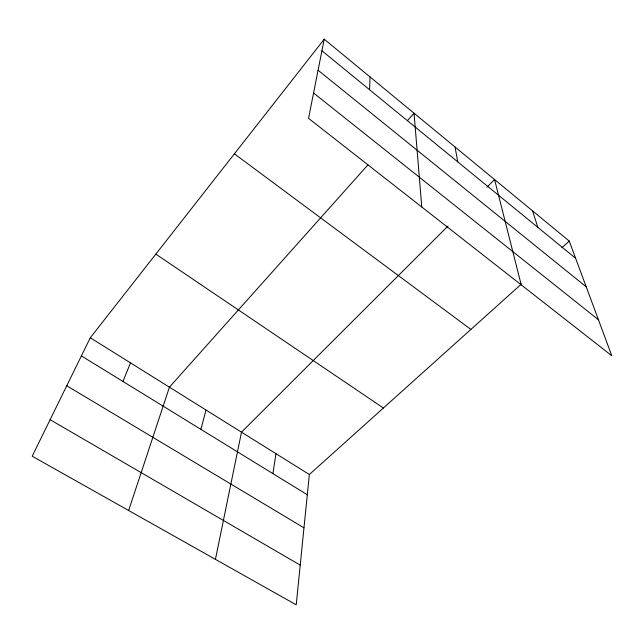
<?xml version="1.0" encoding="UTF-8"?>
<svg xmlns="http://www.w3.org/2000/svg" width="644" height="644" viewBox="0 0 644 644"><rect width="100%" height="100%" fill="white"/><g stroke="black" fill="none" stroke-linecap="round" stroke-linejoin="round"><path stroke-width="0.97" d="M369.559 89.717L370.059 76.966M521.407 284.06L309.345 474.523L296.216 604.813L32.2 456.218L90.289 337.77L324.214 39.187L569.248 241.089L611.8 355.762L308.557 118.351L324.214 39.187M272.927 473.63L275.93 453.658M215.426 559.346L241.5 432.164L448.015 226.036M200.896 429.355L206.016 410.011M128.639 510.499L169.42 387.173L367.982 164.816M122.956 381.449L130.499 362.878M407.483 120.573L414.052 113.215L421.772 206.982M486.84 187.283L494.576 179.563L521.221 284.849M561.922 247.674L569.248 241.089M50.119 419.687L300.217 565.11M66.759 385.748L303.976 527.847M81.394 355.907L307.309 494.761M90.289 337.77L309.345 474.523M155.832 254.114L383.397 408.014M234.4 153.827L470.893 329.43M313.572 93.01L598.445 319.77M318.08 70.228L586.225 286.846M321.928 50.763L575.623 258.276M532.604 210.902L537.821 227.348M455.091 147.025L457.699 161.813"/></g></svg>
